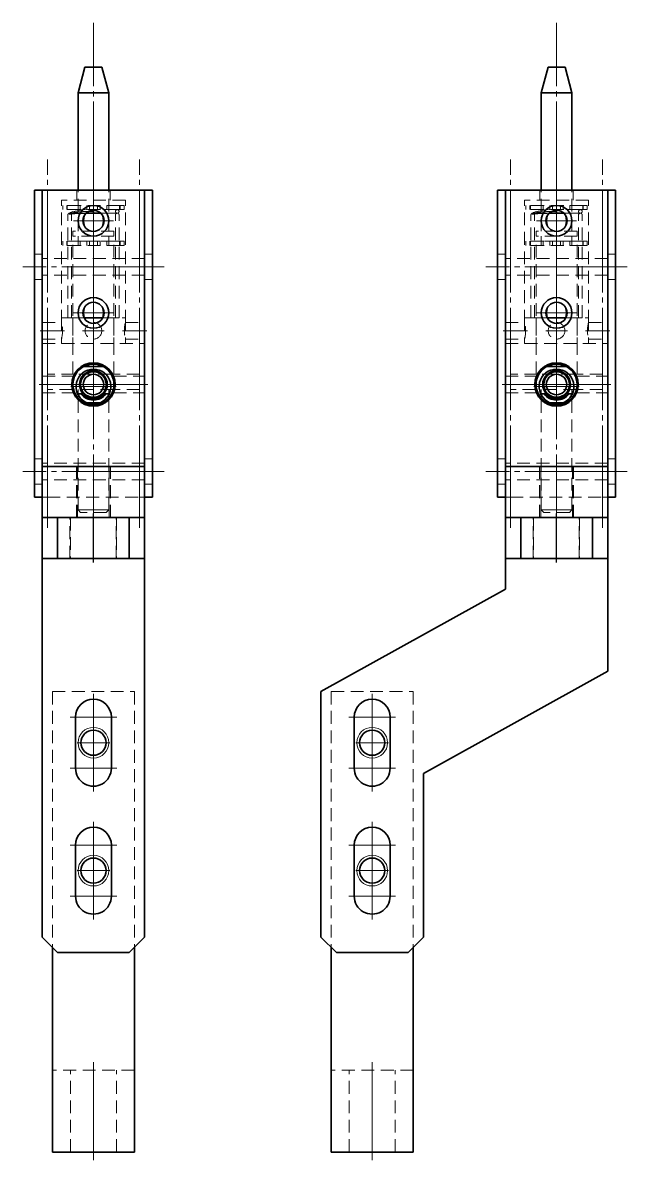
# Model space of a CAD drawing. Header units: millimetres. Extents: x 9439 to 18429, y 1498 to 3280.
# Drawn here: x 10173.2 to 10291.2, y 2251.2 to 2473.5 of the extents above; entities that cross this region are included whole.
import ezdxf

# ---------------------------------------------------------------- set-up
doc = ezdxf.new("R2010")
doc.units = ezdxf.units.MM
doc.linetypes.add('CENTER-HOKUTO', pattern=[23, 20, -1, 1, -1])
doc.linetypes.add('HIDDEN-HOKUTO', pattern=[3.8, 2.5, -1.3])
doc.layers.add('AM_7', color=2, linetype='CENTER-HOKUTO', lineweight=30)
doc.layers.add('AM_HID', color=1, linetype='HIDDEN-HOKUTO', lineweight=25)

msp = doc.modelspace()

# ---------------------------------------------------------------- linework, layer by layer
at = {"color": 7, "lineweight": 35, "ltscale": 0.129409}
for p, q in [((10185.336, 2464.793), (10183.996, 2459.793)), ((10188.657, 2464.793), (10189.996, 2459.793)), ((10275.764, 2464.793), (10274.424, 2459.793)), ((10279.085, 2464.793), (10280.424, 2459.793))]:
    msp.add_line(p, q, dxfattribs=at)
at = {"color": 7, "lineweight": 35, "ltscale": 0.08219}
for p, q in [((10185.336, 2464.793), (10188.624, 2464.793)), ((10275.764, 2464.793), (10279.052, 2464.793))]:
    msp.add_line(p, q, dxfattribs=at)
at = {"color": 7, "lineweight": 35, "ltscale": 0.000823975}
for p, q in [((10188.624, 2464.793), (10188.657, 2464.793)), ((10279.052, 2464.793), (10279.085, 2464.793))]:
    msp.add_line(p, q, dxfattribs=at)
at = {"color": 7, "lineweight": 35, "ltscale": 0.475}
for p, q in [((10183.996, 2440.793), (10183.996, 2459.793)), ((10189.996, 2440.793), (10189.996, 2459.793)), ((10274.424, 2440.793), (10274.424, 2459.793)), ((10280.424, 2440.793), (10280.424, 2459.793))]:
    msp.add_line(p, q, dxfattribs=at)
at = {"color": 7, "lineweight": 35, "ltscale": 0.148514}
for p, q in [((10189.937, 2459.793), (10183.996, 2459.793)), ((10280.365, 2459.793), (10274.424, 2459.793))]:
    msp.add_line(p, q, dxfattribs=at)
at = {"color": 7, "lineweight": 35, "ltscale": 0.001486}
for p, q in [((10189.996, 2459.793), (10189.937, 2459.793)), ((10280.424, 2459.793), (10280.365, 2459.793))]:
    msp.add_line(p, q, dxfattribs=at)
at = {"color": 7, "lineweight": 35}
for p, q in [((10175.496, 2440.793), (10175.496, 2380.793)), ((10176.996, 2440.793), (10196.996, 2440.793)), ((10176.996, 2386.793), (10176.996, 2440.793)), ((10176.996, 2440.793), (10176.996, 2386.793)), ((10196.996, 2386.793), (10196.996, 2440.793)), ((10196.996, 2440.793), (10196.996, 2380.793)), ((10198.496, 2440.793), (10198.496, 2380.793)), ((10265.924, 2440.793), (10265.924, 2380.793)), ((10267.424, 2440.793), (10287.424, 2440.793)), ((10267.424, 2386.793), (10267.424, 2440.793)), ((10267.424, 2440.793), (10267.424, 2386.793)), ((10287.424, 2386.793), (10287.424, 2440.793)), ((10287.424, 2440.793), (10287.424, 2380.793)), ((10288.924, 2440.793), (10288.924, 2380.793)), ((10196.996, 2386.793), (10176.996, 2386.793)), ((10287.424, 2386.793), (10267.424, 2386.793)), ((10196.996, 2376.793), (10176.996, 2376.793)), ((10287.424, 2376.793), (10267.424, 2376.793)), ((10176.996, 2294.793), (10176.996, 2364.793)), ((10196.996, 2294.793), (10196.996, 2364.793)), ((10231.424, 2342.793), (10267.424, 2362.793)), ((10287.424, 2346.793), (10251.424, 2326.793)), ((10231.424, 2294.793), (10231.424, 2342.793)), ((10251.424, 2326.793), (10251.424, 2294.793)), ((10178.996, 2292.793), (10178.996, 2252.791)), ((10194.996, 2292.793), (10194.996, 2252.791)), ((10233.424, 2292.793), (10233.424, 2252.791)), ((10249.424, 2292.793), (10249.424, 2252.791))]:
    msp.add_line(p, q, dxfattribs=at)
at = {"color": 7, "lineweight": 35, "ltscale": 0.0375}
for p, q in [((10175.496, 2440.793), (10176.996, 2440.793)), ((10196.996, 2440.793), (10198.496, 2440.793)), ((10265.924, 2440.793), (10267.424, 2440.793)), ((10287.424, 2440.793), (10288.924, 2440.793)), ((10175.496, 2380.793), (10176.996, 2380.793)), ((10196.996, 2380.793), (10198.496, 2380.793)), ((10265.924, 2380.793), (10267.424, 2380.793)), ((10287.424, 2380.793), (10288.924, 2380.793))]:
    msp.add_line(p, q, dxfattribs=at)
at = {"color": 7, "lineweight": 35, "ltscale": 0.005956}
msp.add_line((10186.996, 2436.861), (10186.996, 2436.622), dxfattribs=at)
at = {"color": 7, "lineweight": 35, "ltscale": 0.008625}
for p, q in [((10186.996, 2436.622), (10186.996, 2436.277)), ((10277.424, 2436.622), (10277.424, 2436.277))]:
    msp.add_line(p, q, dxfattribs=at)
at = {"color": 7, "lineweight": 35, "ltscale": 0.005957}
msp.add_line((10277.424, 2436.861), (10277.424, 2436.622), dxfattribs=at)
at = {"color": 7, "lineweight": 35, "ltscale": 0.035831}
for p, q in [((10186.996, 2436.282), (10185.563, 2436.282)), ((10277.424, 2436.282), (10275.991, 2436.282))]:
    msp.add_line(p, q, dxfattribs=at)
at = {"color": 7, "lineweight": 35, "ltscale": 0.035959}
for p, q in [((10186.996, 2436.277), (10188.435, 2436.277)), ((10277.424, 2436.277), (10278.863, 2436.277))]:
    msp.add_line(p, q, dxfattribs=at)
at = {"color": 7, "lineweight": 35, "ltscale": 0.089795}
for p, q in [((10185.2, 2415.793), (10188.792, 2415.793)), ((10275.628, 2415.793), (10279.22, 2415.793))]:
    msp.add_line(p, q, dxfattribs=at)
at = {"color": 7, "lineweight": 35, "ltscale": 0.044678}
for p, q in [((10185.209, 2415.793), (10186.996, 2415.793)), ((10275.637, 2415.793), (10277.424, 2415.793))]:
    msp.add_line(p, q, dxfattribs=at)
at = {"color": 7, "lineweight": 35, "ltscale": 0.044681}
for p, q in [((10188.783, 2415.793), (10186.996, 2415.793)), ((10279.211, 2415.793), (10277.424, 2415.793))]:
    msp.add_line(p, q, dxfattribs=at)
at = {"color": 7, "lineweight": 35, "ltscale": 0.096823}
for p, q in [((10185.06, 2406.293), (10188.933, 2406.293)), ((10275.488, 2406.293), (10279.361, 2406.293))]:
    msp.add_line(p, q, dxfattribs=at)
at = {"color": 7, "lineweight": 35, "ltscale": 0.007147}
for p, q in [((10183.532, 2404.793), (10183.246, 2404.793)), ((10190.746, 2404.793), (10190.46, 2404.793)), ((10273.96, 2404.793), (10273.674, 2404.793)), ((10281.174, 2404.793), (10280.888, 2404.793))]:
    msp.add_line(p, q, dxfattribs=at)
at = {"color": 7, "lineweight": 35, "ltscale": 0.006442}
for p, q in [((10183.123, 2401.793), (10182.866, 2401.793)), ((10273.551, 2401.793), (10273.293, 2401.793))]:
    msp.add_line(p, q, dxfattribs=at)
at = {"color": 7, "lineweight": 35, "ltscale": 0.01958}
for p, q in [((10184.677, 2401.003), (10183.893, 2401.003)), ((10275.105, 2401.003), (10274.321, 2401.003))]:
    msp.add_line(p, q, dxfattribs=at)
at = {"color": 7, "lineweight": 35, "ltscale": 0.019583}
for p, q in [((10190.099, 2401.003), (10189.316, 2401.003)), ((10280.527, 2401.003), (10279.744, 2401.003))]:
    msp.add_line(p, q, dxfattribs=at)
at = {"color": 7, "lineweight": 35, "ltscale": 0.006625}
for p, q in [((10191.134, 2401.793), (10190.869, 2401.793)), ((10281.562, 2401.793), (10281.297, 2401.793))]:
    msp.add_line(p, q, dxfattribs=at)
at = {"color": 7, "lineweight": 35, "ltscale": 0.009116}
for p, q in [((10183.996, 2400.147), (10183.996, 2399.783)), ((10274.424, 2400.147), (10274.424, 2399.783))]:
    msp.add_line(p, q, dxfattribs=at)
at = {"color": 7, "lineweight": 35, "ltscale": 0.013501}
for p, q in [((10185.6, 2399.293), (10185.06, 2399.293)), ((10188.933, 2399.293), (10188.393, 2399.293)), ((10276.028, 2399.293), (10275.488, 2399.293)), ((10279.361, 2399.293), (10278.821, 2399.293))]:
    msp.add_line(p, q, dxfattribs=at)
at = {"color": 7, "lineweight": 35, "ltscale": 0.009117}
for p, q in [((10189.996, 2400.147), (10189.996, 2399.783)), ((10280.424, 2400.147), (10280.424, 2399.783))]:
    msp.add_line(p, q, dxfattribs=at)
at = {"color": 7, "lineweight": 35, "ltscale": 0.25}
for p, q in [((10176.996, 2376.793), (10176.996, 2386.793)), ((10196.996, 2376.793), (10196.996, 2386.793)), ((10267.424, 2376.793), (10267.424, 2386.793)), ((10287.424, 2376.793), (10287.424, 2386.793)), ((10183.496, 2327.793), (10183.496, 2337.793)), ((10190.496, 2337.793), (10190.496, 2327.793)), ((10237.924, 2327.793), (10237.924, 2337.793)), ((10244.924, 2337.793), (10244.924, 2327.793)), ((10183.496, 2302.793), (10183.496, 2312.793)), ((10190.496, 2312.793), (10190.496, 2302.793)), ((10237.924, 2302.793), (10237.924, 2312.793)), ((10244.924, 2312.793), (10244.924, 2302.793))]:
    msp.add_line(p, q, dxfattribs=at)
at = {"color": 7, "lineweight": 35, "ltscale": 0.2}
for p, q in [((10176.996, 2368.793), (10176.996, 2376.793)), ((10179.996, 2368.793), (10179.996, 2376.793)), ((10193.996, 2368.793), (10193.996, 2376.793)), ((10196.996, 2368.793), (10196.996, 2376.793)), ((10267.424, 2368.793), (10267.424, 2376.793)), ((10270.424, 2368.793), (10270.424, 2376.793)), ((10284.424, 2368.793), (10284.424, 2376.793)), ((10287.424, 2368.793), (10287.424, 2376.793))]:
    msp.add_line(p, q, dxfattribs=at)
at = {"color": 7, "lineweight": 35, "ltscale": 0.075}
for p, q in [((10179.996, 2376.793), (10176.996, 2376.793)), ((10196.996, 2376.793), (10193.996, 2376.793)), ((10270.424, 2376.793), (10267.424, 2376.793)), ((10287.424, 2376.793), (10284.424, 2376.793)), ((10176.996, 2368.793), (10179.996, 2368.793)), ((10193.996, 2368.793), (10196.996, 2368.793)), ((10267.424, 2368.793), (10270.424, 2368.793)), ((10284.424, 2368.793), (10287.424, 2368.793))]:
    msp.add_line(p, q, dxfattribs=at)
at = {"color": 7, "lineweight": 35, "ltscale": 0.35}
for p, q in [((10179.996, 2376.793), (10193.996, 2376.793)), ((10270.424, 2376.793), (10284.424, 2376.793)), ((10193.996, 2368.793), (10179.996, 2368.793)), ((10284.424, 2368.793), (10270.424, 2368.793)), ((10193.996, 2291.793), (10179.996, 2291.793)), ((10248.424, 2291.793), (10234.424, 2291.793))]:
    msp.add_line(p, q, dxfattribs=at)
at = {"color": 7, "lineweight": 35, "ltscale": 0.1}
for p, q in [((10176.996, 2364.793), (10176.996, 2368.793)), ((10196.996, 2364.793), (10196.996, 2368.793)), ((10267.424, 2364.793), (10267.424, 2368.793)), ((10287.424, 2364.793), (10287.424, 2368.793))]:
    msp.add_line(p, q, dxfattribs=at)
at = {"color": 7, "lineweight": 35, "ltscale": 0.05}
msp.add_line((10267.424, 2362.793), (10267.424, 2364.793), dxfattribs=at)
at = {"color": 7, "lineweight": 35, "ltscale": 0.45}
msp.add_line((10287.424, 2346.793), (10287.424, 2364.793), dxfattribs=at)
at = {"color": 7, "lineweight": 35, "ltscale": 0.106066}
for p, q in [((10179.996, 2291.793), (10176.996, 2294.793)), ((10193.996, 2291.793), (10196.996, 2294.793)), ((10234.424, 2291.793), (10231.424, 2294.793)), ((10248.424, 2291.793), (10251.424, 2294.793))]:
    msp.add_line(p, q, dxfattribs=at)
at = {"color": 7, "lineweight": 35, "ltscale": 0.4}
for p, q in [((10178.996, 2252.791), (10194.996, 2252.791)), ((10233.424, 2252.791), (10249.424, 2252.791))]:
    msp.add_line(p, q, dxfattribs=at)
at = {"color": 7, "lineweight": 35}
for centre, radius in [((10186.996, 2434.793), 3), ((10186.996, 2434.793), 2.067), ((10277.424, 2434.793), 3), ((10277.424, 2434.793), 2.067), ((10186.996, 2416.793), 3), ((10186.996, 2416.793), 2.067), ((10277.424, 2416.793), 3), ((10277.424, 2416.793), 2.067), ((10186.996, 2402.793), 4.25), ((10186.996, 2402.793), 2.711), ((10277.424, 2402.793), 4.25), ((10277.424, 2402.793), 2.711), ((10186.996, 2402.793), 2.5), ((10186.996, 2402.793), 2), ((10277.424, 2402.793), 2.5), ((10277.424, 2402.793), 2), ((10186.996, 2332.791), 2.458), ((10241.424, 2332.791), 2.458), ((10186.996, 2307.791), 2.458), ((10241.424, 2307.791), 2.458)]:
    msp.add_circle(centre, radius, dxfattribs=at)
at = {"color": 7, "lineweight": 13}
for centre in [(10186.996, 2332.791), (10241.424, 2332.791), (10186.996, 2307.791), (10241.424, 2307.791)]:
    msp.add_circle(centre, 3, dxfattribs=at)
at = {"color": 7, "lineweight": 35}
for centre, radius, start, end in [((10188.078, 2434.793), 3.038, 158.77279, 201.23049), ((10185.914, 2434.793), 3.038, 338.77277, 21.2305), ((10278.506, 2434.793), 3.038, 158.77279, 201.23049), ((10276.342, 2434.793), 3.038, 338.77277, 21.2305), ((10188.078, 2416.793), 3.038, 158.77279, 201.23049), ((10185.914, 2416.793), 3.038, 338.77277, 21.2305), ((10278.506, 2416.793), 3.038, 158.77279, 201.23049), ((10276.342, 2416.793), 3.038, 338.77277, 21.2305), ((10186.996, 2402.793), 4, 118.95503, 241.04497), ((10186.996, 2402.393), 3.4, 335.86905, 204.13096), ((10186.996, 2402.793), 4, 61.04498, 118.95503), ((10186.996, 2402.793), 4, 298.95503, 61.04498), ((10277.424, 2402.793), 4, 118.95503, 241.04497), ((10277.424, 2402.393), 3.4, 335.86905, 204.13096), ((10277.424, 2402.793), 4, 61.04498, 118.95503), ((10277.424, 2402.793), 4, 298.95503, 61.04498), ((10186.996, 2402.393), 3.4, 204.13096, 335.86905), ((10186.996, 2402.793), 3.03, 216.2109, 323.78911), ((10186.996, 2402.793), 2.93, 217.65617, 322.34384), ((10277.424, 2402.393), 3.4, 204.13096, 335.86905), ((10277.424, 2402.793), 3.03, 216.2109, 323.78911), ((10277.424, 2402.793), 2.93, 217.65617, 322.34384), ((10186.996, 2402.793), 4, 241.04497, 298.95503), ((10277.424, 2402.793), 4, 241.04497, 298.95503), ((10186.996, 2337.793), 3.5, 0, 179.99999), ((10241.424, 2337.793), 3.5, 0, 179.99999), ((10186.996, 2327.793), 3.5, 179.99999, 0), ((10241.424, 2327.793), 3.5, 179.99999, 0), ((10186.996, 2312.793), 3.5, 0, 179.99999), ((10241.424, 2312.793), 3.5, 0, 179.99999), ((10186.996, 2302.793), 3.5, 179.99999, 0), ((10241.424, 2302.793), 3.5, 179.99999, 0)]:
    msp.add_arc(centre, radius, start, end, dxfattribs=at)
at = {"layer": 'AM_7', "color": 2, "lineweight": 13}
for p, q in [((10186.996, 2369.093), (10186.996, 2473.493)), ((10277.424, 2369.093), (10277.424, 2473.493)), ((10177.996, 2374.793), (10177.996, 2446.793)), ((10195.996, 2374.793), (10195.996, 2446.793)), ((10268.424, 2374.793), (10268.424, 2446.793)), ((10286.424, 2374.793), (10286.424, 2446.793)), ((10186.996, 2438.693), (10186.996, 2430.893)), ((10277.424, 2438.693), (10277.424, 2430.893)), ((10190.896, 2434.793), (10183.096, 2434.793)), ((10281.324, 2434.793), (10273.524, 2434.793)), ((10200.796, 2425.793), (10173.196, 2425.793)), ((10291.224, 2425.793), (10263.624, 2425.793)), ((10186.996, 2420.693), (10186.996, 2412.893)), ((10277.424, 2420.693), (10277.424, 2412.893)), ((10190.896, 2416.793), (10183.096, 2416.793)), ((10281.324, 2416.793), (10273.524, 2416.793)), ((10186.996, 2415.4), (10186.996, 2411.186)), ((10277.424, 2415.4), (10277.424, 2411.186)), ((10176.6, 2413.293), (10181.356, 2413.293)), ((10189.104, 2413.293), (10184.889, 2413.293)), ((10192.637, 2413.293), (10197.392, 2413.293)), ((10267.028, 2413.293), (10271.783, 2413.293)), ((10279.532, 2413.293), (10275.317, 2413.293)), ((10283.065, 2413.293), (10287.82, 2413.293)), ((10186.996, 2408.318), (10186.996, 2397.268)), ((10277.424, 2408.318), (10277.424, 2397.268)), ((10186.996, 2406.813), (10186.996, 2397.973)), ((10277.424, 2406.813), (10277.424, 2397.973)), ((10176.389, 2402.793), (10183.675, 2402.793)), ((10192.521, 2402.793), (10181.471, 2402.793)), ((10191.416, 2402.393), (10182.576, 2402.393)), ((10190.318, 2402.793), (10197.603, 2402.793)), ((10266.817, 2402.793), (10274.103, 2402.793)), ((10282.949, 2402.793), (10271.899, 2402.793)), ((10281.844, 2402.393), (10273.004, 2402.393)), ((10280.746, 2402.793), (10288.031, 2402.793)), ((10186.996, 2375.793), (10186.996, 2387.793)), ((10277.424, 2375.793), (10277.424, 2387.793)), ((10200.796, 2385.793), (10173.196, 2385.793)), ((10291.224, 2385.793), (10263.624, 2385.793)), ((10186.915, 2377.593), (10186.915, 2367.992)), ((10186.996, 2377.593), (10186.996, 2367.992)), ((10277.343, 2377.593), (10277.343, 2367.992)), ((10277.424, 2377.593), (10277.424, 2367.992)), ((10186.996, 2342.343), (10186.996, 2333.243)), ((10241.424, 2342.343), (10241.424, 2333.243)), ((10191.546, 2337.793), (10182.446, 2337.793)), ((10245.974, 2337.793), (10236.874, 2337.793)), ((10186.996, 2335.987), (10186.996, 2329.595)), ((10241.424, 2335.987), (10241.424, 2329.595)), ((10190.192, 2332.791), (10183.8, 2332.791)), ((10186.996, 2332.343), (10186.996, 2323.243)), ((10244.62, 2332.791), (10238.228, 2332.791)), ((10241.424, 2332.343), (10241.424, 2323.243)), ((10191.546, 2327.793), (10182.446, 2327.793)), ((10245.974, 2327.793), (10236.874, 2327.793)), ((10186.996, 2317.343), (10186.996, 2308.243)), ((10241.424, 2317.343), (10241.424, 2308.243)), ((10191.546, 2312.793), (10182.446, 2312.793)), ((10245.974, 2312.793), (10236.874, 2312.793)), ((10186.996, 2310.987), (10186.996, 2304.595)), ((10241.424, 2310.987), (10241.424, 2304.595)), ((10190.192, 2307.791), (10183.8, 2307.791)), ((10244.62, 2307.791), (10238.228, 2307.791)), ((10186.996, 2307.343), (10186.996, 2298.243)), ((10241.424, 2307.343), (10241.424, 2298.243)), ((10191.546, 2302.793), (10182.446, 2302.793)), ((10245.974, 2302.793), (10236.874, 2302.793)), ((10186.996, 2251.191), (10186.996, 2270.391)), ((10241.424, 2251.191), (10241.424, 2270.391))]:
    msp.add_line(p, q, dxfattribs=at)
at = {"layer": 'AM_HID', "color": 1, "lineweight": 13}
for p, q in [((10185.351, 2459.793), (10183.996, 2459.793)), ((10189.996, 2459.793), (10185.351, 2459.793)), ((10275.778, 2459.793), (10274.424, 2459.793)), ((10280.424, 2459.793), (10275.778, 2459.793)), ((10177.996, 2440.793), (10176.996, 2440.793)), ((10176.996, 2440.793), (10196.996, 2440.793)), ((10176.996, 2440.793), (10176.996, 2410.793)), ((10177.996, 2440.793), (10195.996, 2440.793)), ((10193.246, 2438.793), (10180.746, 2438.793)), ((10180.746, 2414.914), (10180.746, 2438.793)), ((10183.746, 2438.793), (10183.746, 2440.793)), ((10183.996, 2432.793), (10183.996, 2440.793)), ((10189.996, 2432.793), (10189.996, 2440.793)), ((10190.246, 2438.793), (10190.246, 2440.793)), ((10193.246, 2414.914), (10193.246, 2438.793)), ((10196.996, 2440.793), (10195.996, 2440.793)), ((10196.996, 2440.793), (10196.996, 2410.793)), ((10268.424, 2440.793), (10267.424, 2440.793)), ((10267.424, 2440.793), (10287.424, 2440.793)), ((10267.424, 2440.793), (10267.424, 2410.793)), ((10268.424, 2440.793), (10286.424, 2440.793)), ((10283.674, 2438.793), (10271.174, 2438.793)), ((10271.174, 2414.914), (10271.174, 2438.793)), ((10274.174, 2438.793), (10274.174, 2440.793)), ((10274.424, 2432.793), (10274.424, 2440.793)), ((10280.424, 2432.793), (10280.424, 2440.793)), ((10280.674, 2438.793), (10280.674, 2440.793)), ((10283.674, 2414.914), (10283.674, 2438.793)), ((10287.424, 2440.793), (10286.424, 2440.793)), ((10287.424, 2440.793), (10287.424, 2410.793)), ((10192.196, 2437.793), (10180.996, 2437.793)), ((10180.996, 2436.993), (10180.996, 2437.793)), ((10192.196, 2436.993), (10180.996, 2436.993)), ((10181.796, 2436.993), (10181.796, 2437.793)), ((10181.896, 2437.793), (10183.996, 2437.793)), ((10181.896, 2437.793), (10181.896, 2436.993)), ((10181.896, 2436.993), (10183.996, 2436.993)), ((10183.996, 2437.793), (10184.396, 2437.793)), ((10183.996, 2436.993), (10183.996, 2437.793)), ((10183.996, 2436.993), (10184.396, 2436.993)), ((10184.396, 2437.793), (10184.396, 2436.993)), ((10185.676, 2436.993), (10185.676, 2437.793)), ((10186.22, 2437.793), (10186.22, 2436.993)), ((10186.996, 2436.972), (10186.996, 2436.861)), ((10191.646, 2436.972), (10186.996, 2436.972)), ((10191.646, 2436.972), (10186.996, 2436.972)), ((10187.773, 2436.993), (10187.773, 2437.793)), ((10188.316, 2437.793), (10188.316, 2436.993)), ((10189.596, 2437.793), (10189.596, 2436.993)), ((10189.596, 2437.793), (10189.996, 2437.793)), ((10189.596, 2436.993), (10189.996, 2436.993)), ((10189.996, 2437.793), (10192.096, 2437.793)), ((10189.996, 2437.793), (10189.996, 2436.993)), ((10189.996, 2436.993), (10192.096, 2436.993)), ((10191.646, 2436.972), (10191.622, 2436.972)), ((10191.67, 2436.972), (10191.646, 2436.972)), ((10192.096, 2436.993), (10192.096, 2437.793)), ((10192.196, 2436.993), (10192.196, 2437.793)), ((10192.996, 2437.793), (10192.196, 2437.793)), ((10192.996, 2436.993), (10192.196, 2436.993)), ((10192.996, 2436.993), (10192.996, 2437.793)), ((10282.624, 2437.793), (10271.424, 2437.793)), ((10271.424, 2436.993), (10271.424, 2437.793)), ((10282.624, 2436.993), (10271.424, 2436.993)), ((10272.224, 2436.993), (10272.224, 2437.793)), ((10272.324, 2437.793), (10274.424, 2437.793)), ((10272.324, 2437.793), (10272.324, 2436.993)), ((10272.324, 2436.993), (10274.424, 2436.993)), ((10274.424, 2437.793), (10274.824, 2437.793)), ((10274.424, 2436.993), (10274.424, 2437.793)), ((10274.424, 2436.993), (10274.824, 2436.993)), ((10274.824, 2437.793), (10274.824, 2436.993)), ((10276.104, 2436.993), (10276.104, 2437.793)), ((10276.648, 2437.793), (10276.648, 2436.993)), ((10277.424, 2436.972), (10277.424, 2436.861)), ((10282.074, 2436.972), (10277.424, 2436.972)), ((10282.074, 2436.972), (10277.424, 2436.972)), ((10278.201, 2436.993), (10278.201, 2437.793)), ((10278.744, 2437.793), (10278.744, 2436.993)), ((10280.024, 2437.793), (10280.024, 2436.993)), ((10280.024, 2437.793), (10280.424, 2437.793)), ((10280.024, 2436.993), (10280.424, 2436.993)), ((10280.424, 2437.793), (10282.524, 2437.793)), ((10280.424, 2437.793), (10280.424, 2436.993)), ((10280.424, 2436.993), (10282.524, 2436.993)), ((10282.074, 2436.972), (10282.05, 2436.972)), ((10282.098, 2436.972), (10282.074, 2436.972)), ((10282.524, 2436.993), (10282.524, 2437.793)), ((10282.624, 2436.993), (10282.624, 2437.793)), ((10283.424, 2437.793), (10282.624, 2437.793)), ((10283.424, 2436.993), (10282.624, 2436.993)), ((10283.424, 2436.993), (10283.424, 2437.793)), ((10181.996, 2415.793), (10181.996, 2435.932)), ((10182.254, 2436.227), (10182.232, 2436.201)), ((10185.563, 2436.282), (10182.346, 2436.282)), ((10182.346, 2436.272), (10191.646, 2436.272)), ((10182.346, 2436.272), (10191.646, 2436.272)), ((10182.485, 2436.282), (10182.429, 2436.282)), ((10182.696, 2415.793), (10182.696, 2435.922)), ((10191.705, 2436.277), (10186.996, 2436.277)), ((10188.435, 2436.277), (10191.705, 2436.277)), ((10191.296, 2415.793), (10191.296, 2435.922)), ((10191.996, 2415.793), (10191.996, 2435.932)), ((10272.424, 2415.793), (10272.424, 2435.932)), ((10272.682, 2436.227), (10272.66, 2436.201)), ((10275.991, 2436.282), (10272.774, 2436.282)), ((10272.774, 2436.272), (10282.074, 2436.272)), ((10272.774, 2436.272), (10282.074, 2436.272)), ((10272.913, 2436.282), (10272.857, 2436.282)), ((10273.124, 2415.793), (10273.124, 2435.922)), ((10282.133, 2436.277), (10277.424, 2436.277)), ((10278.863, 2436.277), (10282.133, 2436.277)), ((10281.724, 2415.793), (10281.724, 2435.922)), ((10282.424, 2415.793), (10282.424, 2435.932)), ((10183.486, 2432.793), (10182.996, 2432.793)), ((10182.996, 2431.793), (10182.996, 2432.793)), ((10190.996, 2432.793), (10183.486, 2432.793)), ((10190.996, 2431.793), (10190.996, 2432.793)), ((10273.914, 2432.793), (10273.424, 2432.793)), ((10273.424, 2431.793), (10273.424, 2432.793)), ((10281.424, 2432.793), (10273.914, 2432.793)), ((10281.424, 2431.793), (10281.424, 2432.793)), ((10192.196, 2430.793), (10180.996, 2430.793)), ((10180.996, 2429.993), (10180.996, 2430.793)), ((10192.196, 2429.993), (10180.996, 2429.993)), ((10181.796, 2429.993), (10181.796, 2430.793)), ((10181.896, 2430.793), (10183.996, 2430.793)), ((10181.896, 2430.793), (10181.896, 2429.993)), ((10181.896, 2429.993), (10183.996, 2429.993)), ((10183.486, 2431.793), (10182.996, 2431.793)), ((10183.486, 2430.793), (10182.996, 2430.793)), ((10182.996, 2404.793), (10182.996, 2430.793)), ((10190.996, 2431.793), (10183.486, 2431.793)), ((10190.996, 2430.793), (10183.486, 2430.793)), ((10183.996, 2430.793), (10183.996, 2431.793)), ((10183.996, 2430.793), (10184.396, 2430.793)), ((10183.996, 2429.993), (10183.996, 2430.793)), ((10183.996, 2429.993), (10184.396, 2429.993)), ((10184.396, 2430.793), (10184.396, 2429.993)), ((10185.676, 2429.993), (10185.676, 2430.793)), ((10186.22, 2430.793), (10186.22, 2429.993)), ((10187.773, 2429.993), (10187.773, 2430.793)), ((10188.316, 2430.793), (10188.316, 2429.993)), ((10189.596, 2430.793), (10189.596, 2429.993)), ((10189.596, 2430.793), (10189.996, 2430.793)), ((10189.596, 2429.993), (10189.996, 2429.993)), ((10189.996, 2430.793), (10189.996, 2431.793)), ((10189.996, 2430.793), (10192.096, 2430.793)), ((10189.996, 2430.793), (10189.996, 2429.993)), ((10189.996, 2429.993), (10192.096, 2429.993)), ((10190.996, 2404.793), (10190.996, 2430.793)), ((10192.096, 2429.993), (10192.096, 2430.793)), ((10192.196, 2429.993), (10192.196, 2430.793)), ((10192.996, 2430.793), (10192.196, 2430.793)), ((10192.996, 2429.993), (10192.196, 2429.993)), ((10192.996, 2429.993), (10192.996, 2430.793)), ((10282.624, 2430.793), (10271.424, 2430.793)), ((10271.424, 2429.993), (10271.424, 2430.793)), ((10282.624, 2429.993), (10271.424, 2429.993)), ((10272.224, 2429.993), (10272.224, 2430.793)), ((10272.324, 2430.793), (10274.424, 2430.793)), ((10272.324, 2430.793), (10272.324, 2429.993)), ((10272.324, 2429.993), (10274.424, 2429.993)), ((10273.914, 2431.793), (10273.424, 2431.793)), ((10273.914, 2430.793), (10273.424, 2430.793)), ((10273.424, 2404.793), (10273.424, 2430.793)), ((10281.424, 2431.793), (10273.914, 2431.793)), ((10281.424, 2430.793), (10273.914, 2430.793)), ((10274.424, 2430.793), (10274.424, 2431.793)), ((10274.424, 2430.793), (10274.824, 2430.793)), ((10274.424, 2429.993), (10274.424, 2430.793)), ((10274.424, 2429.993), (10274.824, 2429.993)), ((10274.824, 2430.793), (10274.824, 2429.993)), ((10276.104, 2429.993), (10276.104, 2430.793)), ((10276.648, 2430.793), (10276.648, 2429.993)), ((10278.201, 2429.993), (10278.201, 2430.793)), ((10278.744, 2430.793), (10278.744, 2429.993)), ((10280.024, 2430.793), (10280.024, 2429.993)), ((10280.024, 2430.793), (10280.424, 2430.793)), ((10280.024, 2429.993), (10280.424, 2429.993)), ((10280.424, 2430.793), (10280.424, 2431.793)), ((10280.424, 2430.793), (10282.524, 2430.793)), ((10280.424, 2430.793), (10280.424, 2429.993)), ((10280.424, 2429.993), (10282.524, 2429.993)), ((10281.424, 2404.793), (10281.424, 2430.793)), ((10282.524, 2429.993), (10282.524, 2430.793)), ((10282.624, 2429.993), (10282.624, 2430.793)), ((10283.424, 2430.793), (10282.624, 2430.793)), ((10283.424, 2429.993), (10282.624, 2429.993)), ((10283.424, 2429.993), (10283.424, 2430.793)), ((10176.996, 2428.293), (10175.496, 2428.293)), ((10198.496, 2428.293), (10196.996, 2428.293)), ((10267.424, 2428.293), (10265.924, 2428.293)), ((10288.924, 2428.293), (10287.424, 2428.293)), ((10196.996, 2427.414), (10176.996, 2427.414)), ((10287.424, 2427.414), (10267.424, 2427.414)), ((10176.996, 2423.293), (10175.496, 2423.293)), ((10196.996, 2424.172), (10176.996, 2424.172)), ((10198.496, 2423.293), (10196.996, 2423.293)), ((10267.424, 2423.293), (10265.924, 2423.293)), ((10287.424, 2424.172), (10267.424, 2424.172)), ((10288.924, 2423.293), (10287.424, 2423.293)), ((10176.996, 2414.914), (10180.746, 2414.914)), ((10180.746, 2415.793), (10180.746, 2410.793)), ((10180.746, 2415.793), (10185.2, 2415.793)), ((10181.996, 2415.793), (10185.209, 2415.793)), ((10182.996, 2415.793), (10182.996, 2410.793)), ((10191.996, 2415.793), (10188.783, 2415.793)), ((10188.792, 2415.793), (10193.246, 2415.793)), ((10190.996, 2415.793), (10190.996, 2410.793)), ((10193.246, 2415.793), (10193.246, 2410.793)), ((10193.246, 2414.914), (10196.996, 2414.914)), ((10267.424, 2414.914), (10271.174, 2414.914)), ((10271.174, 2415.793), (10271.174, 2410.793)), ((10271.174, 2415.793), (10275.628, 2415.793)), ((10272.424, 2415.793), (10275.637, 2415.793)), ((10273.424, 2415.793), (10273.424, 2410.793)), ((10282.424, 2415.793), (10279.211, 2415.793)), ((10279.22, 2415.793), (10283.674, 2415.793)), ((10281.424, 2415.793), (10281.424, 2410.793)), ((10283.674, 2415.793), (10283.674, 2410.793)), ((10283.674, 2414.914), (10287.424, 2414.914)), ((10176.996, 2411.672), (10180.746, 2411.672)), ((10176.996, 2410.793), (10196.996, 2410.793)), ((10180.746, 2410.793), (10180.746, 2411.672)), ((10180.746, 2410.793), (10193.246, 2410.793)), ((10193.246, 2410.793), (10193.246, 2411.672)), ((10193.246, 2411.672), (10196.996, 2411.672)), ((10267.424, 2411.672), (10271.174, 2411.672)), ((10267.424, 2410.793), (10287.424, 2410.793)), ((10271.174, 2410.793), (10271.174, 2411.672)), ((10271.174, 2410.793), (10283.674, 2410.793)), ((10283.674, 2410.793), (10283.674, 2411.672)), ((10283.674, 2411.672), (10287.424, 2411.672)), ((10176.996, 2404.414), (10183.068, 2404.414)), ((10179.098, 2404.793), (10177.996, 2404.793)), ((10177.996, 2401.793), (10177.996, 2404.793)), ((10183.246, 2404.793), (10179.098, 2404.793)), ((10190.46, 2404.793), (10183.532, 2404.793)), ((10195.996, 2404.793), (10190.746, 2404.793)), ((10190.925, 2404.414), (10196.996, 2404.414)), ((10195.996, 2401.793), (10195.996, 2404.793)), ((10267.424, 2404.414), (10273.496, 2404.414)), ((10269.526, 2404.793), (10268.424, 2404.793)), ((10268.424, 2401.793), (10268.424, 2404.793)), ((10273.674, 2404.793), (10269.526, 2404.793)), ((10280.888, 2404.793), (10273.96, 2404.793)), ((10286.424, 2404.793), (10281.174, 2404.793)), ((10281.353, 2404.414), (10287.424, 2404.414)), ((10286.424, 2401.793), (10286.424, 2404.793)), ((10176.996, 2401.172), (10183.068, 2401.172)), ((10179.098, 2401.793), (10177.996, 2401.793)), ((10182.866, 2401.793), (10179.098, 2401.793)), ((10190.869, 2401.793), (10183.123, 2401.793)), ((10183.996, 2401.793), (10183.996, 2400.147)), ((10189.996, 2401.793), (10189.996, 2400.147)), ((10190.925, 2401.172), (10196.996, 2401.172)), ((10195.996, 2401.793), (10191.134, 2401.793)), ((10267.424, 2401.172), (10273.496, 2401.172)), ((10269.526, 2401.793), (10268.424, 2401.793)), ((10273.293, 2401.793), (10269.526, 2401.793)), ((10281.297, 2401.793), (10273.551, 2401.793)), ((10274.424, 2401.793), (10274.424, 2400.147)), ((10280.424, 2401.793), (10280.424, 2400.147)), ((10281.353, 2401.172), (10287.424, 2401.172)), ((10286.424, 2401.793), (10281.562, 2401.793)), ((10183.996, 2399.783), (10183.996, 2378.293)), ((10188.393, 2399.293), (10185.6, 2399.293)), ((10189.996, 2399.783), (10189.996, 2378.293)), ((10274.424, 2399.783), (10274.424, 2378.293)), ((10278.821, 2399.293), (10276.028, 2399.293)), ((10280.424, 2399.783), (10280.424, 2378.293)), ((10176.996, 2388.293), (10175.496, 2388.293)), ((10198.496, 2388.293), (10196.996, 2388.293)), ((10267.424, 2388.293), (10265.924, 2388.293)), ((10288.924, 2388.293), (10287.424, 2388.293)), ((10196.996, 2387.414), (10176.996, 2387.414)), ((10176.996, 2386.793), (10176.996, 2380.793)), ((10183.673, 2376.793), (10183.673, 2386.793)), ((10183.673, 2376.793), (10183.673, 2386.793)), ((10183.896, 2376.793), (10183.896, 2386.793)), ((10190.096, 2376.793), (10190.096, 2386.793)), ((10190.32, 2376.793), (10190.32, 2386.793)), ((10190.32, 2376.793), (10190.32, 2386.793)), ((10287.424, 2387.414), (10267.424, 2387.414)), ((10267.424, 2386.793), (10267.424, 2380.793)), ((10274.101, 2376.793), (10274.101, 2386.793)), ((10274.101, 2376.793), (10274.101, 2386.793)), ((10274.324, 2376.793), (10274.324, 2386.793)), ((10280.524, 2376.793), (10280.524, 2386.793)), ((10280.748, 2376.793), (10280.748, 2386.793)), ((10280.748, 2376.793), (10280.748, 2386.793)), ((10176.996, 2383.293), (10175.496, 2383.293)), ((10196.996, 2384.172), (10176.996, 2384.172)), ((10198.496, 2383.293), (10196.996, 2383.293)), ((10267.424, 2383.293), (10265.924, 2383.293)), ((10287.424, 2384.172), (10267.424, 2384.172)), ((10288.924, 2383.293), (10287.424, 2383.293)), ((10177.996, 2380.793), (10176.996, 2380.793)), ((10177.996, 2380.793), (10195.996, 2380.793)), ((10196.996, 2380.793), (10195.996, 2380.793)), ((10268.424, 2380.793), (10267.424, 2380.793)), ((10268.424, 2380.793), (10286.424, 2380.793)), ((10287.424, 2380.793), (10286.424, 2380.793)), ((10182.415, 2368.793), (10182.415, 2376.793)), ((10182.496, 2376.793), (10182.496, 2368.793)), ((10183.996, 2378.293), (10185.496, 2378.293)), ((10183.996, 2378.293), (10189.996, 2378.293)), ((10184.496, 2377.793), (10183.996, 2378.293)), ((10185.746, 2377.793), (10184.496, 2377.793)), ((10185.496, 2378.293), (10189.996, 2378.293)), ((10189.496, 2377.793), (10185.746, 2377.793)), ((10189.496, 2377.793), (10189.996, 2378.293)), ((10191.415, 2368.793), (10191.415, 2376.793)), ((10191.496, 2376.793), (10191.496, 2368.793)), ((10272.843, 2368.793), (10272.843, 2376.793)), ((10272.924, 2376.793), (10272.924, 2368.793)), ((10274.424, 2378.293), (10275.924, 2378.293)), ((10274.424, 2378.293), (10280.424, 2378.293)), ((10274.924, 2377.793), (10274.424, 2378.293)), ((10276.174, 2377.793), (10274.924, 2377.793)), ((10275.924, 2378.293), (10280.424, 2378.293)), ((10279.924, 2377.793), (10276.174, 2377.793)), ((10279.924, 2377.793), (10280.424, 2378.293)), ((10281.843, 2368.793), (10281.843, 2376.793)), ((10281.924, 2376.793), (10281.924, 2368.793)), ((10178.996, 2342.791), (10178.996, 2292.793)), ((10178.996, 2342.791), (10194.996, 2342.791)), ((10194.996, 2342.791), (10194.996, 2292.793)), ((10233.424, 2342.791), (10233.424, 2292.793)), ((10233.424, 2342.791), (10249.424, 2342.791)), ((10249.424, 2342.791), (10249.424, 2292.793)), ((10194.996, 2268.791), (10178.996, 2268.791)), ((10182.496, 2252.791), (10182.496, 2268.791)), ((10182.496, 2252.791), (10182.496, 2268.791)), ((10191.496, 2252.791), (10191.496, 2268.791)), ((10191.496, 2252.791), (10191.496, 2268.791)), ((10249.424, 2268.791), (10233.424, 2268.791)), ((10236.924, 2252.791), (10236.924, 2268.791)), ((10236.924, 2252.791), (10236.924, 2268.791)), ((10245.924, 2252.791), (10245.924, 2268.791)), ((10245.924, 2252.791), (10245.924, 2268.791))]:
    msp.add_line(p, q, dxfattribs=at)
for points in [[(10182.254, 2436.227), (10182.516, 2436.402), (10182.996, 2436.579), (10183.814, 2436.754), (10185.062, 2436.899), (10186.83, 2436.972), (10186.996, 2436.972)], [(10272.682, 2436.227), (10272.944, 2436.402), (10273.424, 2436.579), (10274.242, 2436.754), (10275.49, 2436.899), (10277.258, 2436.972), (10277.424, 2436.972)], [(10182.232, 2436.201), (10182.215, 2436.155), (10182.226, 2436.119), (10182.261, 2436.093), (10182.292, 2436.083)], [(10182.292, 2436.083), (10182.394, 2436.074), (10182.652, 2436.088), (10184.057, 2436.195)], [(10182.485, 2436.282), (10182.727, 2436.339), (10183.091, 2436.41)], [(10272.66, 2436.201), (10272.643, 2436.155), (10272.653, 2436.119), (10272.689, 2436.093), (10272.72, 2436.083)], [(10272.72, 2436.083), (10272.822, 2436.074), (10273.08, 2436.088), (10274.485, 2436.195)], [(10272.913, 2436.282), (10273.155, 2436.339), (10273.519, 2436.41)]]:
    msp.add_lwpolyline(points, dxfattribs=at)
for centre in [(10186.996, 2413.293), (10277.424, 2413.293)]:
    msp.add_circle(centre, 1.621, dxfattribs=at)
for centre, radius, start, end in [((10185.211, 2422.074), 14.493, 93.43428, 98.41452), ((10186.868, 2396.398), 40.224, 89.81704, 93.59861), ((10191.646, 2436.622), 0.35, 90, 179.99999), ((10191.646, 2436.622), 0.35, 179.99999, 270), ((10191.646, 2436.622), 0.35, 279.69632, 90), ((10275.639, 2422.074), 14.493, 93.43428, 98.41452), ((10277.296, 2396.398), 40.224, 89.81704, 93.59861), ((10282.074, 2436.622), 0.35, 90, 179.99999), ((10282.074, 2436.622), 0.35, 179.99999, 270), ((10282.074, 2436.622), 0.35, 279.69632, 90), ((10182.346, 2435.932), 0.35, 90, 180.00001), ((10182.4, 2436.06), 0.222, 88.72836, 131.14844), ((10182.346, 2436.622), 0.35, 270, 283.72914), ((10182.346, 2435.922), 0.35, 0, 90), ((10186.735, 2390.276), 45.997, 91.23987, 93.33779), ((10187.019, 2380.644), 55.633, 90.02341, 91.31777), ((10191.646, 2435.922), 0.35, 90, 179.99999), ((10191.646, 2435.932), 0.35, 0, 80.30368), ((10272.774, 2435.932), 0.35, 90, 180.00001), ((10272.828, 2436.06), 0.222, 88.72836, 131.14844), ((10272.774, 2436.622), 0.35, 270, 283.72914), ((10272.774, 2435.922), 0.35, 0, 90), ((10277.163, 2390.276), 45.997, 91.23987, 93.33779), ((10277.447, 2380.644), 55.633, 90.02341, 91.31777), ((10282.074, 2435.922), 0.35, 90, 179.99999), ((10282.074, 2435.932), 0.35, 0, 80.30368), ((10174.709, 2413.293), 6.25, 344.97128, 15.02919), ((10174.709, 2413.293), 6.25, 344.97144, 15.02903), ((10199.284, 2413.293), 6.25, 164.97098, 195.02856), ((10199.284, 2413.293), 6.25, 164.97082, 195.02872), ((10265.137, 2413.293), 6.25, 344.97128, 15.02919), ((10265.137, 2413.293), 6.25, 344.97144, 15.02903), ((10289.712, 2413.293), 6.25, 164.97098, 195.02856), ((10289.712, 2413.293), 6.25, 164.97082, 195.02872)]:
    msp.add_arc(centre, radius, start, end, dxfattribs=at)

doc.saveas('drawing.dxf')
